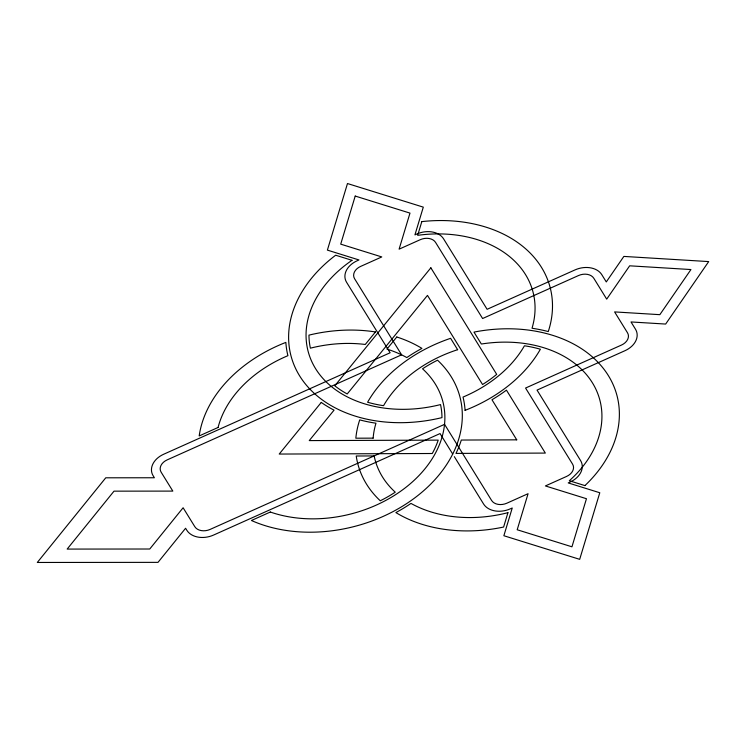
<?xml version="1.0" encoding="UTF-8"?>
<svg xmlns="http://www.w3.org/2000/svg" width="746" height="746" viewBox="0 0 746 746"><rect width="100%" height="100%" fill="white"/><g stroke="black" fill="none" stroke-linecap="round" stroke-linejoin="round"><path stroke-width="1.12" d="M452.719 454.053L440.056 433.566L213.598 535.05A20.664 15.162 -14.9 0 1 186.817 530.257L185.586 528.261L158.003 562.363L37.3 562.465L105.755 477.804L154.385 477.757L153.144 475.762A20.664 15.162 -14.9 0 1 163.672 454.249L390.13 352.765L346.592 282.305A20.664 15.162 -14.9 0 1 357.12 260.792L358.985 259.953L327.391 250.115L347.477 183.535L423.299 207.136L414.935 234.878L416.8 234.048A20.664 15.162 -14.9 0 1 443.572 238.841L487.11 309.301L575.035 269.903A20.664 15.162 -14.9 0 1 601.808 274.696L606.284 281.932L623.861 256.419L708.7 261.585L665.656 324.062L631.013 321.955L635.48 329.191A20.664 15.162 -14.9 0 1 624.962 350.704L537.036 390.102L580.575 460.562A20.664 15.162 -14.9 0 1 570.056 482.075L568.191 482.914L599.784 492.752L579.689 559.341L503.867 535.731L512.241 507.989L510.376 508.819A20.664 15.162 -14.9 0 1 483.595 504.026L454.323 456.655M355.217 196.058L340.708 244.147L381.784 256.932L360.598 266.425A11.805 8.663 -14.9 0 0 354.583 278.715L401.609 354.816L167.151 459.89A11.805 8.663 -14.9 0 0 161.136 472.181L172.83 491.101L114.007 491.157L67.159 549.084L149.76 549.009L183.115 507.756L194.809 526.676A11.805 8.663 -14.9 0 0 210.111 529.418L444.569 424.343L491.595 500.445A11.805 8.663 -14.9 0 0 506.888 503.186L528.075 493.693L517.192 529.763L571.949 546.809L586.459 498.72L545.391 485.935L566.568 476.442A11.805 8.663 -14.9 0 0 572.583 464.152L525.566 388.051L621.474 345.062A11.805 8.663 -14.9 0 0 627.489 332.772L614.601 311.912L659.846 314.672L690.936 269.548L629.661 265.818L606.703 299.137L593.816 278.277A11.805 8.663 -14.9 0 0 578.514 275.544L482.606 318.523L435.58 242.422A11.805 8.663 -14.9 0 0 420.278 239.68L399.101 249.173L409.983 213.104L355.217 196.058M421.816 221.609L417.676 235.326A116.292 85.333 -14.9 0 1 532.029 328.249A136.956 100.486 -14.9 0 1 548.273 331.569A134.01 98.323 -14.9 0 0 421.816 221.609M507.942 512.679L503.615 527.04A134.01 98.323 -14.9 0 1 395.884 512.586A136.956 100.486 -14.9 0 0 410.981 503.41A116.292 85.333 -14.9 0 0 507.942 512.679M375.462 331.951L365.27 344.465A116.292 85.333 -14.9 0 0 310.392 348.168A113.345 83.16 -14.9 0 1 308.956 335.131A134.01 98.323 -14.9 0 1 375.462 331.951M321.256 402.42L279.218 454.053L432.279 453.503A113.345 83.16 -14.9 0 0 438.21 440.131L309.245 440.597L334.049 410.141A136.956 100.486 -14.9 0 1 321.256 402.42M430.852 267.814L334.786 385.803A113.345 83.16 -14.9 0 0 347.216 393.963L427.477 295.388L482.55 384.507A113.345 83.16 -14.9 0 0 496.696 374.361L430.852 267.814M396.788 336.987L386.932 349.091A116.292 85.333 -14.9 0 1 406.822 357.567A136.956 100.486 -14.9 0 1 421.928 348.391A134.01 98.323 -14.9 0 0 396.788 336.987M218.074 427.467L199.191 435.934A134.01 98.323 -14.9 0 1 285.858 342.395A136.956 100.486 -14.9 0 0 287.909 355.674A116.292 85.333 -14.9 0 0 218.074 427.467M270.322 512.026L251.439 520.494A134.01 98.323 -14.9 0 0 422.805 491.455A134.01 98.323 -14.9 0 0 437.538 360.197A113.345 83.16 -14.9 0 0 422.544 368.804A116.292 85.333 -14.9 0 1 414.636 479.846A116.292 85.333 -14.9 0 1 270.322 512.026M373.131 438.144L355.833 438.2A134.01 98.323 -14.9 0 1 359.712 419.895A136.956 100.486 -14.9 0 0 375.965 423.206A116.292 85.333 -14.9 0 0 373.131 438.144M516.745 439.842L461.308 440.047A136.956 100.486 -14.9 0 1 455.974 453.409L545.335 453.083L506.441 390.139A136.956 100.486 -14.9 0 1 491.968 399.744L516.745 439.842M374.156 455.937L356.234 456.002A134.01 98.323 -14.9 0 0 380.264 500.78A113.345 83.16 -14.9 0 0 395.259 492.173A116.292 85.333 -14.9 0 1 374.156 455.937M352 260.307L335.653 255.225A134.01 98.323 -14.9 0 0 300.675 377.523A134.01 98.323 -14.9 0 0 441.968 417.62A113.345 83.16 -14.9 0 0 440.532 404.584A116.292 85.333 -14.9 0 1 315.474 368.487A116.292 85.333 -14.9 0 1 352 260.307M584.929 485.599L569.319 480.732A116.292 85.333 -14.9 0 0 591.755 381.775A116.292 85.333 -14.9 0 0 481.357 344.027L473.98 332.101A134.01 98.323 -14.9 0 1 605.258 370.967A134.01 98.323 -14.9 0 1 584.929 485.599M457.634 349.697L450.603 338.311A134.01 98.323 -14.9 0 0 367.601 402.234A113.345 83.16 -14.9 0 0 383.556 405.684A116.292 85.333 -14.9 0 1 457.634 349.697M465.075 410.356A134.01 98.323 -14.9 0 0 540.384 349.231A113.345 83.16 -14.9 0 0 524.438 345.78A116.292 85.333 -14.9 0 1 463.024 397.077A136.956 100.486 -14.9 0 1 465.075 410.356"/></g></svg>
